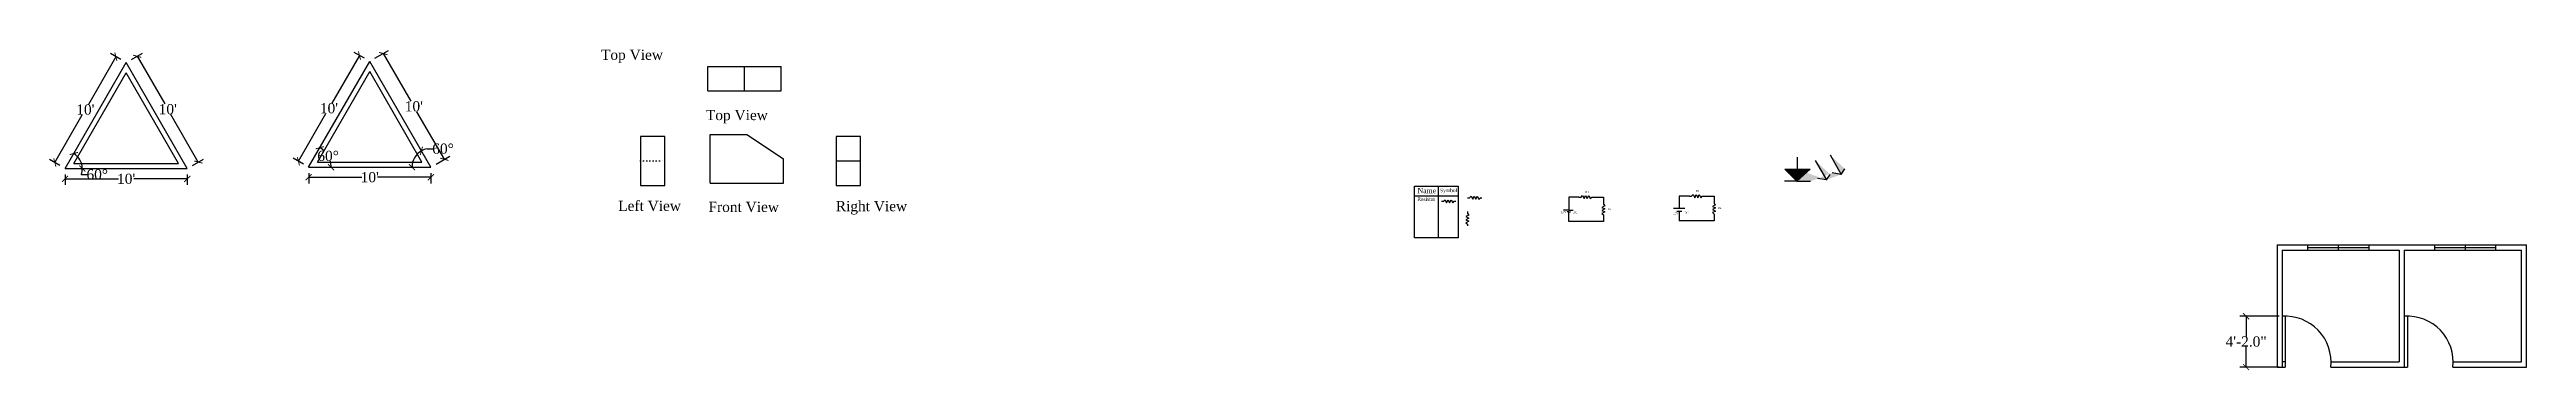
# Model space of a CAD drawing. Header units: inches. Extents: x -5 to 2429, y -161 to 154.
import ezdxf

# ---------------------------------------------------------------- set-up
doc = ezdxf.new("R2010")
doc.units = ezdxf.units.IN
doc.header["$MEASUREMENT"] = 0
doc.linetypes.add('ACAD_ISO07W100', pattern=[3, 0, -3])
doc.layers.add('Door', color=20, linetype='Continuous')
doc.layers.add('Window', color=150, linetype='Continuous')
doc.styles.get("Standard").update_dxf_attribs({"font": 'times.ttf', "height": 10})
doc.dimstyles.get("Standard").update_dxf_attribs({"dimtxt": 10, "dimasz": 6, "dimexe": 6, "dimexo": 6, "dimgap": 0.09, "dimtad": 0, "dimtih": 1, "dimtoh": 1, "dimdec": 1, "dimzin": 0, "dimdsep": 46, "dimlunit": 3, "dimtxsty": 'Standard', "dimblk": 'ARCHTICK', "dimcen": 0.09, "dimadec": 0, "dimazin": 0, "dimtfac": 1, "dimtdec": 1, "dimtofl": 0, "dimtmove": 0, "dimatfit": 3, "dimldrblk": 'ARCHTICK', "dimfxl": 1, "dimtolj": 1, "dimtzin": 0, "dimarcsym": 0})

# ---------------------------------------------------------------- blocks, each defined once
blk = doc.blocks.new('_ArchTick')
at = {"color": 0, "linetype": 'ByBlock', "const_width": 0.15}
blk.add_lwpolyline([(-0.5, -0.5), (0.5, 0.5)], dxfattribs=at)
blk = doc.blocks.new('*D2')
at = {"color": 0, "lineweight": -2}
for p, q in [((10.6, 31), (10.6, 20.8)), ((10.6, 26.8), (63, 26.8)), ((130.6, 26.8), (78.3, 26.8)), ((130.6, 31), (130.6, 20.8))]:
    blk.add_line(p, q, dxfattribs=at)
at = {"layer": 'Defpoints', "color": 0}
for p in [(10.6, 37), (130.6, 37), (130.6, 26.8)]:
    blk.add_point(p, dxfattribs=at)
at = {"color": 0, "lineweight": -2, "xscale": 6, "yscale": 6, "zscale": 6, "rotation": 180}
blk.add_blockref('_ArchTick', (10.6, 26.8), dxfattribs=at)
at = {"color": 0, "lineweight": -2, "xscale": 6, "yscale": 6, "zscale": 6}
blk.add_blockref('_ArchTick', (130.6, 26.8), dxfattribs=at)
at = {"color": 0, "insert": (70.6, 26.8), "char_height": 10, "attachment_point": 5}
blk.add_mtext("\\A1;10'", dxfattribs=at)
blk = doc.blocks.new('*D3')
at = {"color": 0, "lineweight": -2}
for p, q in [((60.5, 146.8), (33.5, 100)), ((65.5, 143.9), (55.3, 149.8)), ((0.5, 42.9), (27.5, 89.6)), ((5.5, 40), (-4.7, 45.9))]:
    blk.add_line(p, q, dxfattribs=at)
at = {"layer": 'Defpoints', "color": 0}
for p in [(60.5, 146.8), (70.6, 140.9), (10.6, 37)]:
    blk.add_point(p, dxfattribs=at)
at = {"color": 0, "lineweight": -2, "xscale": 6, "yscale": 6, "zscale": 6}
for p, rotation in [((60.5, 146.8), 59.99999999999999), ((0.5, 42.9), 240)]:
    blk.add_blockref('_ArchTick', p, dxfattribs=dict(at, rotation=rotation))
at = {"color": 0, "insert": (30.5, 94.8), "char_height": 10, "attachment_point": 5}
blk.add_mtext("\\A1;10'", dxfattribs=at)
blk = doc.blocks.new('*D4')
at = {"color": 0, "lineweight": -2}
for p, q in [((75.8, 143.9), (86.7, 150.2)), ((81.5, 147.2), (108.5, 100.4)), ((141.5, 43.3), (114.5, 90.1)), ((135.8, 40), (146.7, 46.3))]:
    blk.add_line(p, q, dxfattribs=at)
at = {"layer": 'Defpoints', "color": 0}
for p in [(70.6, 140.9), (130.6, 37), (141.5, 43.3)]:
    blk.add_point(p, dxfattribs=at)
at = {"color": 0, "lineweight": -2, "xscale": 6, "yscale": 6, "zscale": 6}
for p, rotation in [((81.5, 147.2), 120), ((141.5, 43.3), 299.9999999999999)]:
    blk.add_blockref('_ArchTick', p, dxfattribs=dict(at, rotation=rotation))
at = {"color": 0, "insert": (111.5, 95.2), "char_height": 10, "attachment_point": 5}
blk.add_mtext("\\A1;10'", dxfattribs=at)
blk = doc.blocks.new('*D5')
at = {"color": 0, "lineweight": -2}
blk.add_line((26.5, 31.1), (32.5, 31.1), dxfattribs=at)
for start, end in [(0, 60), (339.5697, 0)]:
    blk.add_arc((10.6, 37), 16.9, start, end, dxfattribs=at)
at = {"layer": 'Defpoints', "color": 0}
for p in [(70.6, 140.9), (10.6, 37), (10.6, 37), (23.6, 47.9), (130.6, 37)]:
    blk.add_point(p, dxfattribs=at)
at = {"color": 0, "lineweight": -2, "xscale": 6, "yscale": 6, "zscale": 6}
for p, rotation in [((19.1, 51.7), 150), ((27.6, 37), 270)]:
    blk.add_blockref('_ArchTick', p, dxfattribs=dict(at, rotation=rotation))
at = {"color": 0, "insert": (42.2, 31.1), "char_height": 10, "attachment_point": 5}
blk.add_mtext('\\A1;60°', dxfattribs=at)
blk = doc.blocks.new('*D6')
at = {"color": 0, "lineweight": -2}
for p, q in [((249.9, 32.3), (249.9, 22.4)), ((249.9, 28.4), (302.2, 28.4)), ((369.9, 28.4), (317.5, 28.4)), ((369.9, 32.3), (369.9, 22.4))]:
    blk.add_line(p, q, dxfattribs=at)
at = {"layer": 'Defpoints', "color": 0}
for p in [(249.9, 38.3), (369.9, 38.3), (369.9, 28.4)]:
    blk.add_point(p, dxfattribs=at)
at = {"color": 0, "lineweight": -2, "xscale": 6, "yscale": 6, "zscale": 6, "rotation": 180}
blk.add_blockref('_ArchTick', (249.9, 28.4), dxfattribs=at)
at = {"color": 0, "lineweight": -2, "xscale": 6, "yscale": 6, "zscale": 6}
blk.add_blockref('_ArchTick', (369.9, 28.4), dxfattribs=at)
at = {"color": 0, "insert": (309.9, 28.4), "char_height": 10, "attachment_point": 5}
blk.add_mtext("\\A1;10'", dxfattribs=at)
blk = doc.blocks.new('*D7')
at = {"color": 0, "lineweight": -2}
for p, q in [((299.8, 148), (272.8, 101.2)), ((304.7, 145.2), (294.7, 151)), ((239.8, 44.1), (266.9, 90.9)), ((244.7, 41.3), (234.7, 47.1))]:
    blk.add_line(p, q, dxfattribs=at)
at = {"layer": 'Defpoints', "color": 0}
for p in [(299.8, 148), (309.9, 142.2), (249.9, 38.3)]:
    blk.add_point(p, dxfattribs=at)
at = {"color": 0, "lineweight": -2, "xscale": 6, "yscale": 6, "zscale": 6}
for p, rotation in [((299.8, 148), 60.00000000000001), ((239.8, 44.1), 240)]:
    blk.add_blockref('_ArchTick', p, dxfattribs=dict(at, rotation=rotation))
at = {"color": 0, "insert": (269.8, 96.1), "char_height": 10, "attachment_point": 5}
blk.add_mtext("\\A1;10'", dxfattribs=at)
blk = doc.blocks.new('*D8')
at = {"color": 0, "lineweight": -2}
for p, q in [((315, 145.2), (328.4, 152.9)), ((323.2, 149.9), (350.2, 103.1)), ((383.2, 46), (356.2, 92.8)), ((375, 41.3), (388.4, 49))]:
    blk.add_line(p, q, dxfattribs=at)
at = {"layer": 'Defpoints', "color": 0}
for p in [(309.9, 142.2), (369.9, 38.3), (383.2, 46)]:
    blk.add_point(p, dxfattribs=at)
at = {"color": 0, "lineweight": -2, "xscale": 6, "yscale": 6, "zscale": 6}
for p, rotation in [((323.2, 149.9), 120), ((383.2, 46), 299.9999999999999)]:
    blk.add_blockref('_ArchTick', p, dxfattribs=dict(at, rotation=rotation))
at = {"color": 0, "insert": (353.2, 98), "char_height": 10, "attachment_point": 5}
blk.add_mtext("\\A1;10'", dxfattribs=at)
blk = doc.blocks.new('*D9')
at = {"color": 0, "lineweight": -2}
for start, end in [(47.2835, 60), (360, 15.3837)]:
    blk.add_arc((249.9, 38.3), 22.1, start, end, dxfattribs=at)
at = {"layer": 'Defpoints', "color": 0}
for p in [(309.9, 142.2), (249.9, 38.3), (249.9, 38.3), (270.6, 45.9), (369.9, 38.3)]:
    blk.add_point(p, dxfattribs=at)
at = {"color": 0, "lineweight": -2, "xscale": 6, "yscale": 6, "zscale": 6}
for p, rotation in [((260.9, 57.4), 150), ((271.9, 38.3), 269.9999999999999)]:
    blk.add_blockref('_ArchTick', p, dxfattribs=dict(at, rotation=rotation))
at = {"color": 0, "insert": (269, 49.3), "char_height": 10, "attachment_point": 5}
blk.add_mtext('\\A1;60°', dxfattribs=at)
blk = doc.blocks.new('*D10')
at = {"color": 0, "lineweight": -2}
blk.add_line((366.2, 56.4), (372.2, 56.4), dxfattribs=at)
for start, end in [(120, 180), (101.3253, 120)]:
    blk.add_arc((369.9, 38.3), 18.5, start, end, dxfattribs=at)
at = {"layer": 'Defpoints', "color": 0}
for p in [(309.9, 142.2), (249.9, 38.3), (352.5, 44.6), (369.9, 38.3), (369.9, 38.3)]:
    blk.add_point(p, dxfattribs=at)
at = {"color": 0, "lineweight": -2, "xscale": 6, "yscale": 6, "zscale": 6}
for p, rotation in [((360.6, 54.3), 29.99999999999996), ((351.4, 38.3), 270)]:
    blk.add_blockref('_ArchTick', p, dxfattribs=dict(at, rotation=rotation))
at = {"color": 0, "insert": (381.9, 56.4), "char_height": 10, "attachment_point": 5}
blk.add_mtext('\\A1;60°', dxfattribs=at)
blk = doc.blocks.new('resistor')
for p, q in [((1424.8, 11.1), (1427.6, 11.1)), ((1427.6, 11.1), (1429.6, 13.1)), ((1429.6, 13.1), (1431.6, 9.1)), ((1431.6, 9.1), (1433.6, 13.1)), ((1433.6, 13.1), (1435.6, 9.1)), ((1435.6, 9.1), (1437.6, 13.1)), ((1437.6, 13.1), (1439.6, 9.1)), ((1439.6, 9.1), (1441.6, 11.1)), ((1441.6, 11.1), (1443.6, 11.1))]:
    blk.add_line(p, q)
blk = doc.blocks.new('*D14')
at = {"layer": 'Defpoints', "color": 0}
for p in [(2191.5, -108.1), (2153.1, -158.1), (2191.5, -158.1)]:
    blk.add_point(p, dxfattribs=at)
at = {"layer": 'Window', "color": 0, "lineweight": -2}
for p, q in [((2185.5, -108.1), (2147.1, -108.1)), ((2153.1, -108.1), (2153.1, -127.9)), ((2153.1, -158.1), (2153.1, -138.3)), ((2185.5, -158.1), (2147.1, -158.1))]:
    blk.add_line(p, q, dxfattribs=at)
at = {"layer": 'Window', "color": 0, "lineweight": -2, "xscale": 6, "yscale": 6, "zscale": 6}
for p, rotation in [((2153.1, -108.1), 90), ((2153.1, -158.1), 270)]:
    blk.add_blockref('_ArchTick', p, dxfattribs=dict(at, rotation=rotation))
at = {"layer": 'Window', "color": 0, "insert": (2153.1, -133.1), "char_height": 10, "attachment_point": 5}
blk.add_mtext('\\A1;4\'-2.0"', dxfattribs=at)

msp = doc.modelspace()

# ---------------------------------------------------------------- hatches: boundary and pattern name
h = msp.add_hatch(color=256)
h.paths.add_polyline_path([(1724.85, 36.19), (1700.08, 36.19), (1711.89, 24.41)], flags=16)
h.paths.add_polyline_path([(1711.89, 24.41), (1724.85, 36.19), (1700.08, 36.19)], flags=17)
edge = h.paths.add_edge_path()
edge.add_line((1755.29, 31.24), (1746.59, 32.69))
edge.add_line((1755.29, 31.24), (1758.92, 36.72))
edge.add_line((1744.42, 50.28), (1755.29, 31.24))
edge.add_line((1740.79, 25.75), (1732.09, 27.2))
edge.add_line((1740.79, 25.75), (1744.42, 31.24))
edge.add_line((1729.91, 44.8), (1740.79, 25.75))
edge.add_line((1712.47, 36.19), (1712.47, 48.11))
edge.add_line((1711.89, 24.41), (1699.67, 24.41))
edge.add_line((1711.89, 24.41), (1725.05, 24.41))
msp.add_hatch(color=1).paths.add_polyline_path([(1724.85, 36.19), (1700.08, 36.19), (1711.89, 24.41)])

# ---------------------------------------------------------------- linework, layer by layer
for p, q in [((10.65, 37.02), (70.65, 140.94)), ((19.31, 42.02), (70.65, 130.94)), ((130.65, 37.02), (70.65, 140.94)), ((121.99, 42.02), (70.65, 130.94)), ((249.85, 38.32), (309.85, 142.24)), ((258.51, 43.32), (309.85, 132.24)), ((369.85, 38.32), (309.85, 142.24)), ((361.19, 43.32), (309.85, 132.24)), ((642.12, 113.29), (642.12, 137.29)), ((642.12, 137.29), (678.12, 137.29)), ((678.12, 113.29), (678.12, 137.29)), ((678.12, 137.29), (714.12, 137.29)), ((714.12, 113.29), (714.12, 137.29)), ((714.12, 113.29), (714.12, 137.29)), ((642.12, 113.29), (678.12, 113.29)), ((642.12, 113.29), (678.12, 113.29)), ((666.12, 113.29), (702.12, 113.29)), ((678.12, 113.29), (714.12, 113.29)), ((678.12, 113.29), (714.12, 113.29)), ((599.8, 68.41), (575.8, 68.41)), ((575.8, 68.41), (575.8, 44.41)), ((599.8, 44.41), (599.8, 68.41)), ((644.34, 22.53), (644.34, 70.53)), ((644.34, 70.53), (680.34, 70.53)), ((680.34, 70.53), (716.34, 46.53)), ((792.11, 68.41), (768.11, 68.41)), ((768.11, 68.41), (768.11, 44.41)), ((792.11, 44.41), (792.11, 68.41)), ((1744.42, 50.28), (1755.29, 31.24)), ((10.65, 37.02), (130.65, 37.02)), ((19.31, 42.02), (121.99, 42.02)), ((249.85, 38.32), (369.85, 38.32)), ((258.51, 43.32), (361.19, 43.32)), ((575.8, 44.41), (575.8, 20.41)), ((599.8, 20.41), (599.8, 44.41)), ((716.34, 22.53), (716.34, 46.53)), ((768.11, 44.41), (768.11, 20.41)), ((768.11, 44.41), (792.11, 44.41)), ((792.11, 20.41), (792.11, 44.41)), ((1711.89, 24.41), (1699.67, 24.41)), ((1700.08, 36.19), (1724.85, 36.19)), ((1700.08, 36.19), (1711.89, 24.41)), ((1711.89, 24.41), (1724.85, 36.19)), ((1711.89, 24.41), (1725.05, 24.41)), ((1712.47, 36.19), (1712.47, 48.11)), ((1729.91, 44.8), (1740.79, 25.75)), ((1740.79, 25.75), (1732.09, 27.2)), ((1740.79, 25.75), (1744.42, 31.24)), ((1755.29, 31.24), (1746.59, 32.69)), ((1755.29, 31.24), (1758.92, 36.72)), ((575.8, 20.41), (599.8, 20.41)), ((644.34, 22.53), (716.34, 22.53)), ((768.11, 20.41), (792.11, 20.41)), ((1336.11, 10.26), (1379.01, 10.26)), ((1359.41, 19.48), (1359.41, -31.2)), ((1492.69, 8.89), (1487.69, 8.89)), ((1487.69, 8.89), (1487.69, -3.97)), ((1497.69, 8.89), (1492.69, 8.89)), ((1511.77, 8.89), (1516.77, 8.89)), ((1516.77, 8.89), (1521.77, 8.89)), ((1521.77, 8.89), (1521.77, 3.89)), ((1601.33, 9.81), (1596.33, 9.81)), ((1596.33, 9.81), (1596.33, -1.83)), ((1606.33, 9.81), (1601.33, 9.81)), ((1620.41, 9.81), (1625.41, 9.81)), ((1625.41, 9.81), (1630.41, 9.81)), ((1630.41, 9.81), (1630.41, 4.81)), ((1487.69, -3.97), (1482.51, -3.97)), ((1487.65, -5.43), (1486.23, -5.43)), ((1487.65, -15.19), (1487.65, -5.43)), ((1487.65, -5.43), (1489.46, -5.43)), ((1521.77, -15.19), (1487.65, -15.19)), ((1487.69, -3.97), (1492.15, -3.97)), ((1521.77, -10.19), (1521.77, -15.19)), ((1590.73, -1.83), (1601.82, -1.83)), ((1593.96, -4.9), (1598.64, -4.9)), ((1596.33, -4.9), (1596.33, -14.27)), ((1630.41, -14.27), (1596.33, -14.27)), ((1630.41, -9.27), (1630.41, -14.27)), ((2183.51, -38.09), (2303.51, -38.09)), ((2183.51, -38.09), (2183.51, -158.09)), ((2188.51, -43.09), (2188.51, -158.09)), ((2188.51, -43.09), (2303.51, -43.09)), ((2303.51, -38.09), (2308.51, -38.09)), ((2303.51, -43.09), (2303.51, -153.09)), ((2308.51, -38.09), (2428.51, -38.09)), ((2308.51, -43.09), (2423.51, -43.09)), ((2308.51, -43.09), (2308.51, -158.09)), ((2423.51, -153.09), (2423.51, -43.09)), ((2428.51, -158.09), (2428.51, -38.09)), ((2183.51, -158.09), (2191.51, -158.09)), ((2236.23, -158.09), (2303.51, -158.09)), ((2236.51, -153.09), (2303.51, -153.09)), ((2303.51, -158.09), (2308.51, -158.09)), ((2303.51, -158.09), (2311.51, -158.09)), ((2308.51, -158.09), (2311.51, -158.09)), ((2356.23, -158.09), (2428.51, -158.09)), ((2356.51, -153.09), (2423.51, -153.09))]:
    msp.add_line(p, q)
at = {"linetype": 'ACAD_ISO07W100'}
msp.add_line((575.8, 44.41), (599.8, 44.41), dxfattribs=at)
msp.add_lwpolyline([(1336.11, 19.48), (1379.01, 19.48), (1379.01, -31.2), (1336.11, -31.2)], close=True)
at = {"layer": 'Door'}
for p, q in [((2191.51, -108.09), (2191.51, -158.09)), ((2311.51, -108.09), (2311.51, -158.09)), ((2191.51, -153.09), (2188.51, -153.09))]:
    msp.add_line(p, q, dxfattribs=at)
for centre in [(2191.51, -153.09), (2311.51, -153.09)]:
    msp.add_arc(centre, 45, 353.62063, 93.82255, dxfattribs=at)
at = {"layer": 'Window'}
for p, q in [((2213.51, -38.09), (2213.51, -43.09)), ((2213.51, -40.59), (2273.51, -40.59)), ((2243.51, -38.09), (2243.51, -43.09)), ((2273.51, -38.09), (2273.51, -43.09)), ((2338.51, -43.09), (2338.51, -38.09)), ((2338.51, -40.59), (2398.51, -40.59)), ((2368.51, -43.09), (2368.51, -38.09)), ((2398.51, -43.09), (2398.51, -38.09))]:
    msp.add_line(p, q, dxfattribs=at)

# ---------------------------------------------------------------- block references
at = {"xscale": 0.75, "yscale": 0.75, "zscale": 0.75}
for p in [(294, -3.57), (319.66, -0.01), (429.08, 0.58), (537.71, 1.49)]:
    msp.add_blockref('resistor', p, dxfattribs=at)
at = {"xscale": 0.75, "yscale": 0.75, "zscale": 0.75, "rotation": 270}
for p in [(1513.46, 1072.5), (1622.1, 1073.42), (1379.84, 1063.4)]:
    msp.add_blockref('resistor', p, dxfattribs=at)

# ---------------------------------------------------------------- texts
at = {"attachment_point": 1}
for s, insert, char_height, width in [('Top View', (537.09, 153.72), 10, 76.4476), ('Top View', (640.14, 94.5), 10, 76.4476), ('Left View', (553.94, 5.28), 10, 76.4476), ('Front View', (642.65, 4.27), 10, 76.4476), ('Right View', (767.72, 5), 10, 76.4476), ('Resistor', (1339, 8.67), 3.5, 18.413), ('Name', (1339.23, 17.71), 5, 18.413), ('Symbol', (1361.38, 17.24), 3.5, 18.413), ('R1', (1503.95, 14.88), 2, 7.2926), ('R1', (1612.58, 15.8), 2, 7.2926), ('10V', (1480.24, -4.91), 2, 7.2926), ('DC', (1491.71, -4.96), 2, 7.2926), ('R2', (1525.45, -1.77), 2, 7.2926), ('10V', (1590.28, -6.22), 2, 7.2926), ('DC', (1601.08, -5.46), 2, 7.2926), ('R2', (1634.08, -0.85), 2, 7.2926)]:
    msp.add_mtext(s, dxfattribs=dict(at, insert=insert, char_height=char_height, width=width))

# ---------------------------------------------------------------- dimensions: what is measured, and where the dimension line sits
for p1, p2, distance, picture, middle in [((10.65, 37.02), (70.65, 140.94), 11.68, '*D3', (30.53, 94.82)), ((70.65, 140.94), (130.65, 37.02), 12.51, '*D4', (111.48, 95.23)), ((249.85, 38.32), (309.85, 142.24), 11.55, '*D7', (269.85, 96.05)), ((309.85, 142.24), (369.85, 38.32), 15.39, '*D8', (353.18, 97.97))]:
    dim = msp.add_aligned_dim(p1=p1, p2=p2, distance=distance, dimstyle='Standard')
    dim.commit()
    dim.dimension.update_dxf_attribs({"geometry": picture, "text_midpoint": middle})
for base, line1, line2, picture, middle in [((23.61, 47.89), ((10.65, 37.02), (130.65, 37.02)), ((10.65, 37.02), (70.65, 140.94)), '*D5', (42.23, 31.11)), ((270.58, 45.86), ((249.85, 38.32), (369.85, 38.32)), ((249.85, 38.32), (309.85, 142.24)), '*D9', (268.95, 49.34)), ((352.48, 44.64), ((249.85, 38.32), (369.85, 38.32)), ((369.85, 38.32), (309.85, 142.24)), '*D10', (381.95, 56.45))]:
    dim = msp.add_angular_dim_2l(base=base, line1=line1, line2=line2, dimstyle='Standard')
    dim.commit()
    dim.dimension.update_dxf_attribs({"geometry": picture, "text_midpoint": middle})
for base, p1, p2, picture, middle in [((130.65, 26.8), (10.65, 37.02), (130.65, 37.02), '*D2', (70.65, 26.8)), ((369.85, 28.4), (249.85, 38.32), (369.85, 38.32), '*D6', (309.85, 28.4))]:
    dim = msp.add_linear_dim(base=base, p1=p1, p2=p2, dimstyle='Standard')
    dim.commit()
    dim.dimension.update_dxf_attribs({"geometry": picture, "text_midpoint": middle})
at = {"layer": 'Window'}
dim = msp.add_linear_dim(base=(2153.11, -158.09), p1=(2191.51, -108.09), p2=(2191.51, -158.09), angle=90, dimstyle='Standard', dxfattribs=at)
dim.commit()
dim.dimension.update_dxf_attribs({"geometry": '*D14', "text_midpoint": (2153.11, -133.09)})

doc.saveas('drawing.dxf')
